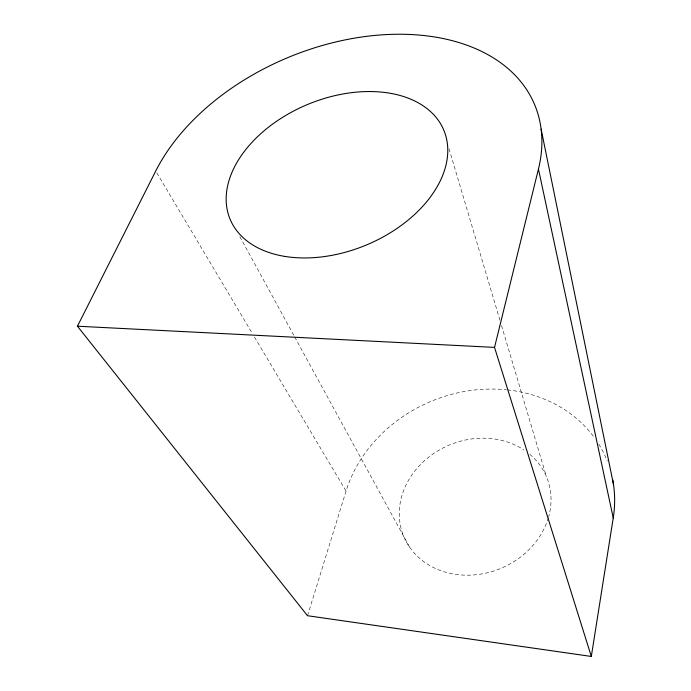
<?xml version="1.0" encoding="UTF-8"?>
<svg xmlns="http://www.w3.org/2000/svg" width="691" height="691" viewBox="0 0 691 691"><rect width="100%" height="100%" fill="white"/><g stroke="black" fill="none" stroke-linecap="round" stroke-linejoin="round"><path stroke-width="0.52" stroke-dasharray="3.46 2.59" d="M307.521 615.724L346.044 491.085A139.539 120.856 -22.6 0 1 506.365 389.784M156.84 172.88L252.267 333.373M254.478 337.087L346.044 491.085M239.829 236.624L294.185 336.042M294.703 336.983L409.616 547.186M449.02 148.746L499.973 320.322M501.502 325.487L546.313 476.393M529.781 454.307A77.349 66.846 -22.6 0 1 548.689 516.652M548.395 517.663A77.349 66.846 -22.6 0 1 444.961 572.018A77.349 66.846 -22.6 0 1 410.584 476.894A77.349 66.846 -22.6 0 1 523.925 449.945M507.419 389.888A139.539 120.856 -22.6 0 1 594.044 437.17M598.777 444.149A139.539 120.856 -22.6 0 1 607.259 461.018"/><path stroke-width="1.04" d="M613.237 517.974L538.453 169.045A209.425 138.468 -22.6 0 0 398.076 34.248A209.425 138.468 -22.6 0 0 155.734 171.023L77.444 326.212L307.521 615.724L591.315 656.45L613.237 517.974A139.539 120.856 -22.6 0 0 612.658 479.519M591.315 656.45L494.531 347.392L538.453 169.045M77.444 326.212L494.531 347.392M541.113 129.105L613.556 484.814M284.899 256.421A115.777 76.174 -22.6 0 0 447.716 147.684A115.777 76.174 -22.6 0 0 278.283 120.13A115.777 76.174 -22.6 0 0 284.899 256.421"/></g></svg>
